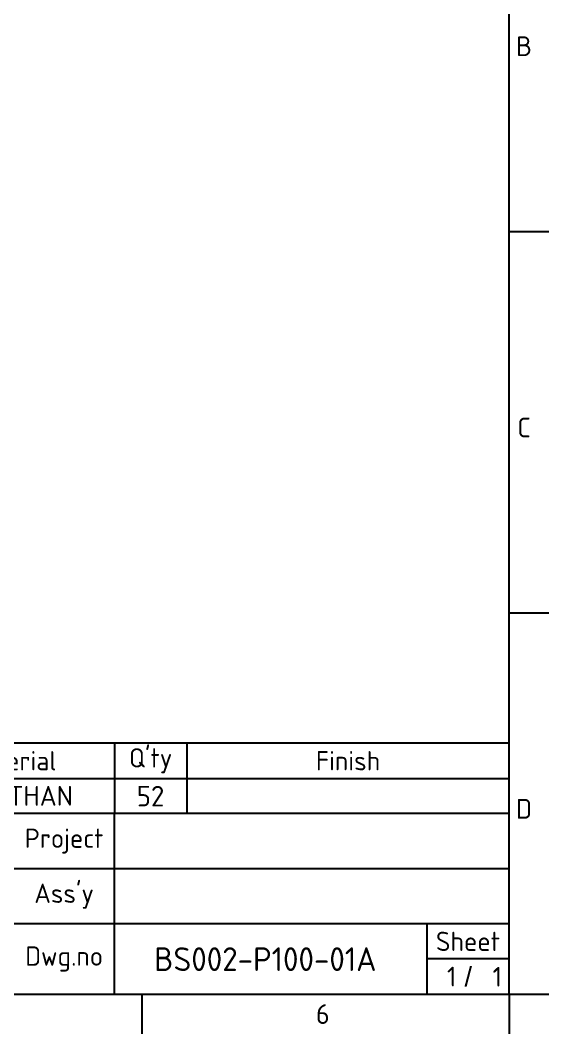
# Model space of a CAD drawing. Header units: millimetres. Extents: x -282 to 199, y -167 to 171.
# Drawn here: x 87.4 to 199, y -167.3 to 46.5 of the extents above; entities that cross this region are included whole.
import ezdxf

# ---------------------------------------------------------------- set-up
doc = ezdxf.new("R2010")
doc.units = ezdxf.units.MM
doc.layers.get('0').update_dxf_attribs({"lineweight": 25})
doc.layers.add('Default', color=7, linetype='Continuous')
doc.styles.add('textstyle110', font='standard')
doc.styles.add('textstyle21', font='standard')
doc.styles.add('textstyle25', font='standard')
doc.styles.add('textstyle26', font='standard')
doc.styles.add('textstyle27', font='standard')
doc.styles.add('textstyle31', font='standard')
doc.styles.add('textstyle35', font='standard')
doc.styles.add('textstyle36', font='standard')
doc.styles.add('textstyle37', font='standard')
doc.styles.add('textstyle44', font='standard')
doc.styles.add('textstyle45', font='standard')
doc.styles.add('textstyle47', font='standard')
doc.styles.add('textstyle48', font='standard')
doc.styles.add('textstyle90', font='standard')
doc.styles.add('textstyle94', font='standard')
doc.styles.add('textstyle96', font='standard')
doc.styles.add('textstyle98', font='standard')

# ---------------------------------------------------------------- blocks, each defined once
blk = doc.blocks.new('SE22')
at = {"layer": 'Default', "color": 7, "linetype": 'Continuous'}
blk.add_line((245.3538282064259, 14.63733406883762), (245.353828206426, 6.304000735504282), dxfattribs=at)
blk = doc.blocks.new('SE21')
at = {"layer": 'Default'}
blk.add_blockref('SE22', (0, 0), dxfattribs=at)
blk = doc.blocks.new('SE24')
at = {"layer": 'Default', "color": 7, "linetype": 'Continuous'}
blk.add_line((322.7427170953148, 14.63733406883762), (322.7427170953149, 6.304000735504282), dxfattribs=at)
blk = doc.blocks.new('SE23')
at = {"layer": 'Default'}
blk.add_blockref('SE24', (0, 0), dxfattribs=at)
blk = doc.blocks.new('SE26')
at = {"layer": 'Default', "color": 7, "linetype": 'Continuous'}
blk.add_line((400.1316059842037, 14.63733406883762), (400.1316059842038, 6.304000735504282), dxfattribs=at)
blk = doc.blocks.new('SE25')
at = {"layer": 'Default'}
blk.add_blockref('SE26', (0, 0), dxfattribs=at)
blk = doc.blocks.new('SE20')
for name in ['SE21', 'SE23', 'SE25']:
    blk.add_blockref(name, (0, 0))
blk = doc.blocks.new('SE19')
at = {"layer": 'Default'}
blk.add_blockref('SE20', (0, 0), dxfattribs=at)
blk = doc.blocks.new('Error Sample3')
at = {"layer": 'Default', "color": 7, "linetype": 'Continuous'}
for p, q in [((477.6791615397592, 14.63733406883748), (477.6791615397592, 336.4079207355041)), ((477.6791615397592, 175.5226274021708), (486.0124948730925, 175.5226274021708)), ((477.6791615397592, 95.07998073550355), (486.0124948730925, 95.07998073550355)), ((477.6791615397594, 67.60751006883753), (268.5863615397594, 67.6075100688375)), ((394.3523051296876, 67.36768265520304), (394.3523051296876, 52.73868873550419)), ((409.6371467678214, 67.5958146199513), (409.6371467678214, 52.73868873550419)), ((268.5863615397593, 60.17309940217083), (477.6791615397592, 60.17309940217083)), ((477.6791615397594, 52.73868873550418), (268.5863615397594, 52.73868873550416)), ((394.3523051296876, 14.63733406883748), (394.3523051296876, 52.73868873550418)), ((373.1327615397593, 41.12774172196043), (477.6791615397592, 41.12774172196043)), ((477.6791615397594, 29.50615540217085), (268.5863615397594, 29.50615540217083)), ((460.2547615397594, 29.50615540217085), (460.2547615397594, 14.63733406883749)), ((477.6791615397594, 22.07174473550419), (460.2547615397594, 22.07174473550419)), ((477.6791615397594, 22.07174473550419), (460.2547615397594, 22.07174473550419)), ((13.02849487309254, 14.63733406883748), (477.6791615397591, 14.63733406883748)), ((477.6791615397592, 14.63733406883748), (486.0124948730925, 14.63733406883748)), ((477.6791615397592, 14.63733406883748), (477.6791615397592, 6.30400073550415))]:
    blk.add_line(p, q, dxfattribs=at)
blk.add_blockref('SE19', (0, 0))
at = {"layer": 'Default', "attachment_point": 5}
for s, insert, char_height, width, style in [('{\\fSolid Edge ISO|b0||i0||c0|p34;\\C7;\\H4.167;\\W1.;B}', (480.7978588183053, 214.6329609402993), 4.166666666666667, 2.391115318181886, 'textstyle94'), ('{\\fSolid Edge ISO|b0||i0||c0|p34;\\C7;\\H4.167;\\W1.;C}', (480.8073285152748, 134.1903059402993), 4.166666666666667, 2.295471378787847, 'textstyle96'), ("{\\fSolid Edge ISO|b0||i0||c0|p34;\\C7;\\H4.066;\\W1.;Q'ty}", (401.9947259487545, 63.89030473550377), 4.065693333333333, 15.28484163813372, 'textstyle26'), ('{\\fSolid Edge ISO|b0||i0||c0|p34;\\C7;\\H4.066;\\W1.;Material}', (372.57221911625, 63.89030473550418), 4.065693333333333, 43.56017202687514, 'textstyle25'), ('{\\fSolid Edge ISO|b0||i0||c0|p34;\\C7;\\H4.066;\\W1.;Finish}', (443.6581541537903, 63.8903047355042), 4.065693333333333, 68.04201477193786, 'textstyle27'), ('{\\fSolid Edge ISO|b0||i0||c0|p34;\\C7;\\H4.333;\\W1.;52\\P}', (401.9753250847831, 56.42630321200247), 4.333333333333334, 15.35146560925604, 'textstyle21'), ('{\\fSolid Edge ISO|b0||i0||c0|p34;\\C7;\\H4.167;\\W1.;D}', (480.7883891213354, 53.74765927363231), 4.166666666666667, 2.486759257575739, 'textstyle98'), ('{\\fSolid Edge ISO|b0||i0||c0|p34;\\C7;\\H4.066;\\W1.;Project}', (383.7425333347235, 46.93321522873259), 4.065693333333333, 21.21954358992831, 'textstyle31'), ("{\\fSolid Edge ISO|b0||i0||c0|p34;\\C7;\\H4.066;\\W1.;Ass'y}", (383.7425333347235, 35.31694856206562), 4.065693333333333, 21.21954358992831, 'textstyle90'), ('{\\fSolid Edge ISO|b0||i0||c0|p34;\\C7;\\H4.066;\\W1.;Sheet}', (468.9669615397594, 25.78895006883763), 4.065693333333333, 17.42439999999984, 'textstyle36'), ('{\\fSolid Edge ISO|b0||i0||c0|p34;\\C7;\\H4.066;\\W1.;Dwg.no}', (383.7425333347235, 22.0717447355046), 4.065693333333333, 21.21954358992831, 'textstyle35'), ('{\\fArial|b0||i0||c0|p34;\\C7;\\H4.066;\\W1.;/}', (469.0301417955666, 18.30955613020804), 4.065693333333333, 2.915878317840185, 'textstyle37'), ('{\\fSolid Edge ISO|b0||i0||c0|p34;\\C7;\\H4.167;\\W1.;6}', (438.3378455733757, 10.44661313087848), 4.166666666666667, 2.582403196969684, 'textstyle110')]:
    blk.add_mtext(s, dxfattribs=dict(at, insert=insert, char_height=char_height, width=width, style=style))
at = {"layer": 'Default', "color": 7}
for s, insert, char_height, attachment_point, style in [('{\\pxsm0.9;\\fSolid Edge ISO|b0||i0||c0|p34;\\W1.;URETHAN\\P}', (374.0332728835003, 58.56994935584265), 4.166666666666667, 2, 'textstyle44'), ('{\\pxsm0.9;\\fSolid Edge ISO|b0||i0||c0|p34;\\W1.;BS002-P100-01A\\P}', (426.2014926400942, 24.53529890079765), 5, 2, 'textstyle45'), ('{\\pxsm0.9;\\fSolid Edge ISO|b0||i0||c0|p34;\\W1.;1\\P}', (464.5489107183046, 20.44759422094639), 4.166666666666667, 1, 'textstyle47'), ('{\\pxsm0.9;\\fSolid Edge ISO|b0||i0||c0|p34;\\W1.;1\\P}', (474.1694525650744, 20.40816577075441), 4.166666666666667, 1, 'textstyle48')]:
    blk.add_mtext(s, dxfattribs=dict(at, insert=insert, char_height=char_height, attachment_point=attachment_point, style=style))

msp = doc.modelspace()

# ---------------------------------------------------------------- block references
msp.add_blockref('Error Sample3', (-287.0573059661002, -173.6367504891902))

doc.saveas('drawing.dxf')
